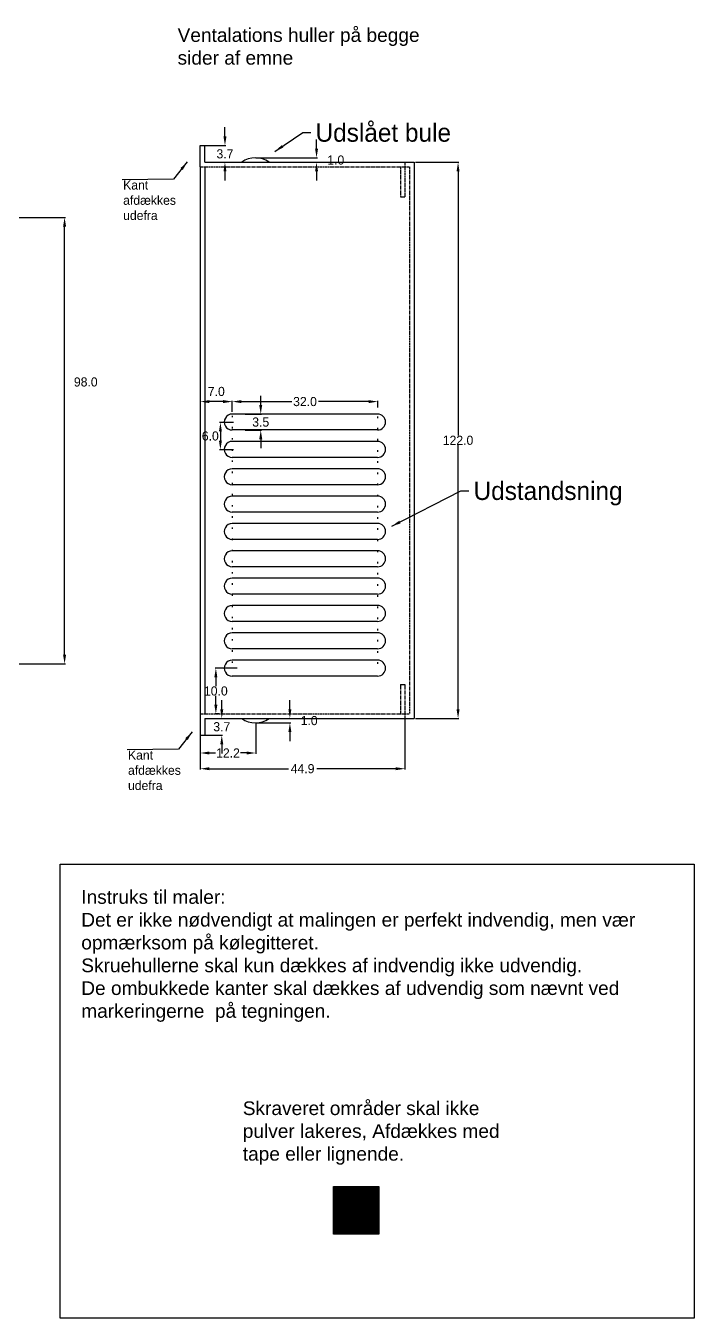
# Model space of a CAD drawing. Extents: x -123 to 309, y 96 to 516.
# Drawn here: x 162.2 to 308.9, y 155.2 to 438.8 of the extents above; entities that cross this region are included whole.
import ezdxf

# ---------------------------------------------------------------- set-up
doc = ezdxf.new("R2010")
doc.units = 0
doc.header["$LTSCALE"] = 7
doc.header["$MEASUREMENT"] = 0
doc.linetypes.add('ACAD_ISO07W100', pattern=[3.5, 0.5, -3])
doc.linetypes.add('HIDDEN', pattern=[0.375, 0.25, -0.125])
doc.layers.get('DEFPOINTS').update_dxf_attribs({"linetype": 'CONTINUOUS'})
doc.layers.add('kabinet', color=4, linetype='CONTINUOUS')
doc.layers.add('kabinet_dim', color=7, linetype='CONTINUOUS')
doc.styles.add('DK-Audio', font='ARIAL.TTF')
doc.dimstyles.new('DK-audio', dxfattribs={"dimtxt": 2, "dimasz": 2, "dimexe": 0.18, "dimexo": 0.0625, "dimgap": 0.09, "dimtad": 0, "dimtih": 1, "dimtoh": 1, "dimdec": 1, "dimzin": 0, "dimdsep": 46, "dimtxsty": 'Standard', "dimcen": 5, "dimadec": 0, "dimazin": 0, "dimtfac": 1, "dimtdec": 1, "dimtofl": 0, "dimtmove": 2, "dimatfit": 3, "dimfxl": 0, "dimtolj": 1, "dimtzin": 0, "dimarcsym": 0})

# ---------------------------------------------------------------- blocks, each defined once
blk = doc.blocks.new('*D23')
at = {"layer": 'DEFPOINTS', "color": 0}
for p in [(247.69, 408.85), (247.69, 286.85), (257.06, 286.85)]:
    blk.add_point(p, dxfattribs=at)
at = {"layer": 'kabinet', "color": 0, "lineweight": -2}
for p, q in [((247.75, 408.85), (257.24, 408.85)), ((257.06, 406.85), (257.06, 348.94)), ((257.06, 288.85), (257.06, 346.76)), ((247.75, 286.85), (257.24, 286.85))]:
    blk.add_line(p, q, dxfattribs=at)
at = {"layer": 'kabinet', "color": 0}
for points in [[(256.73, 406.85), (257.39, 406.85), (257.06, 408.85)], [(256.73, 288.85), (257.39, 288.85), (257.06, 286.85)]]:
    blk.add_solid(points, dxfattribs=at)
at = {"layer": 'kabinet', "color": 0, "insert": (257.06, 347.85), "char_height": 2, "attachment_point": 5}
blk.add_mtext('\\A1;122.0', dxfattribs=at)
blk = doc.blocks.new('*D24')
at = {"layer": 'DEFPOINTS', "color": 0}
for p in [(209.59, 286.85), (212.59, 285.85), (220.15, 285.85)]:
    blk.add_point(p, dxfattribs=at)
at = {"layer": 'kabinet', "color": 0, "lineweight": -2}
for p, q in [((220.15, 288.85), (220.15, 290.85)), ((209.65, 286.85), (220.33, 286.85)), ((212.65, 285.85), (220.33, 285.85)), ((220.15, 283.85), (220.15, 281.85))]:
    blk.add_line(p, q, dxfattribs=at)
at = {"layer": 'kabinet', "color": 0}
for points in [[(219.82, 288.85), (220.48, 288.85), (220.15, 286.85)], [(219.82, 283.85), (220.48, 283.85), (220.15, 285.85)]]:
    blk.add_solid(points, dxfattribs=at)
at = {"layer": 'kabinet', "color": 0, "insert": (224.38, 286.35), "char_height": 2, "attachment_point": 5}
blk.add_mtext('\\A1;1.0', dxfattribs=at)
blk = doc.blocks.new('*D25')
at = {"layer": 'DEFPOINTS', "color": 0}
for p in [(209.59, 408.85), (212.59, 409.85), (226, 409.85)]:
    blk.add_point(p, dxfattribs=at)
at = {"layer": 'kabinet', "color": 0, "lineweight": -2}
for p, q in [((226, 411.85), (226, 413.85)), ((209.65, 408.85), (226.18, 408.85)), ((212.65, 409.85), (226.18, 409.85)), ((226, 406.85), (226, 404.85))]:
    blk.add_line(p, q, dxfattribs=at)
at = {"layer": 'kabinet', "color": 0}
for points in [[(225.67, 411.85), (226.33, 411.85), (226, 409.85)], [(225.67, 406.85), (226.33, 406.85), (226, 408.85)]]:
    blk.add_solid(points, dxfattribs=at)
at = {"layer": 'kabinet', "color": 0, "insert": (230.22, 409.35), "char_height": 2, "attachment_point": 5}
blk.add_mtext('\\A1;1.0', dxfattribs=at)
blk = doc.blocks.new('*D45')
at = {"layer": 'DEFPOINTS', "color": 0}
for p in [(137.5, 396.75), (170.7, 396.75), (137.35, 298.8)]:
    blk.add_point(p, dxfattribs=at)
at = {"layer": 'kabinet', "color": 0, "lineweight": -2}
for p, q in [((137.56, 396.75), (170.88, 396.75)), ((170.7, 300.8), (170.7, 394.75)), ((137.41, 298.8), (170.88, 298.8))]:
    blk.add_line(p, q, dxfattribs=at)
at = {"layer": 'kabinet', "color": 0}
for points in [[(170.37, 394.75), (171.03, 394.75), (170.7, 396.75)], [(170.37, 300.8), (171.03, 300.8), (170.7, 298.8)]]:
    blk.add_solid(points, dxfattribs=at)
at = {"layer": 'kabinet', "color": 0, "insert": (175.35, 360.65), "char_height": 2, "attachment_point": 5}
blk.add_mtext('\\A1;98.0', dxfattribs=at)
blk = doc.blocks.new('*D51')
at = {"layer": 'DEFPOINTS', "color": 0}
for p in [(200.5, 356.35), (200.5, 353.6), (207.5, 354.05)]:
    blk.add_point(p, dxfattribs=at)
at = {"layer": 'kabinet', "color": 0, "lineweight": -2}
for p, q in [((200.5, 353.66), (200.5, 356.53)), ((205.5, 356.35), (202.5, 356.35)), ((207.5, 354.11), (207.5, 356.53))]:
    blk.add_line(p, q, dxfattribs=at)
at = {"layer": 'kabinet', "color": 0}
for points in [[(202.5, 356.68), (202.5, 356.02), (200.5, 356.35)], [(205.5, 356.68), (205.5, 356.02), (207.5, 356.35)]]:
    blk.add_solid(points, dxfattribs=at)
at = {"layer": 'kabinet', "color": 0, "insert": (204, 358.57), "char_height": 2, "attachment_point": 5}
blk.add_mtext('\\A1;7.0', dxfattribs=at)
blk = doc.blocks.new('*D52')
at = {"layer": 'DEFPOINTS', "color": 0}
for p in [(207.5, 355), (239.45, 356.35), (239.45, 355)]:
    blk.add_point(p, dxfattribs=at)
at = {"layer": 'kabinet', "color": 0, "lineweight": -2}
for p, q in [((207.5, 355.06), (207.5, 356.53)), ((209.5, 356.35), (220.55, 356.35)), ((237.45, 356.35), (226.4, 356.35)), ((239.45, 355.06), (239.45, 356.53))]:
    blk.add_line(p, q, dxfattribs=at)
at = {"layer": 'kabinet', "color": 0}
for points in [[(209.5, 356.68), (209.5, 356.02), (207.5, 356.35)], [(237.45, 356.68), (237.45, 356.02), (239.45, 356.35)]]:
    blk.add_solid(points, dxfattribs=at)
at = {"layer": 'kabinet', "color": 0, "insert": (223.47, 356.35), "char_height": 2, "attachment_point": 5}
blk.add_mtext('\\A1;32.0', dxfattribs=at)
blk = doc.blocks.new('*D53')
at = {"layer": 'DEFPOINTS', "color": 0}
for p in [(207.85, 351.8), (204.9, 345.8), (207.8, 345.8)]:
    blk.add_point(p, dxfattribs=at)
at = {"layer": 'kabinet', "color": 0, "lineweight": -2}
for p, q in [((207.79, 351.8), (204.72, 351.8)), ((204.9, 349.8), (204.9, 347.8)), ((207.74, 345.8), (204.72, 345.8))]:
    blk.add_line(p, q, dxfattribs=at)
at = {"layer": 'kabinet', "color": 0}
for points in [[(204.57, 349.8), (205.23, 349.8), (204.9, 351.8)], [(204.57, 347.8), (205.23, 347.8), (204.9, 345.8)]]:
    blk.add_solid(points, dxfattribs=at)
at = {"layer": 'kabinet', "color": 0, "insert": (202.68, 348.8), "char_height": 2, "attachment_point": 5}
blk.add_mtext('\\A1;6.0', dxfattribs=at)
blk = doc.blocks.new('*D54')
at = {"layer": 'DEFPOINTS', "color": 0}
for p in [(210.25, 353.6), (210.25, 350.1), (213.75, 350.1)]:
    blk.add_point(p, dxfattribs=at)
at = {"layer": 'kabinet', "color": 0, "lineweight": -2}
for p, q in [((213.75, 355.6), (213.75, 357.6)), ((210.31, 353.6), (213.93, 353.6)), ((210.31, 350.1), (213.93, 350.1)), ((213.75, 348.1), (213.75, 346.1))]:
    blk.add_line(p, q, dxfattribs=at)
at = {"layer": 'kabinet', "color": 0}
for points in [[(213.42, 355.6), (214.08, 355.6), (213.75, 353.6)], [(213.42, 348.1), (214.08, 348.1), (213.75, 350.1)]]:
    blk.add_solid(points, dxfattribs=at)
at = {"layer": 'kabinet', "color": 0, "insert": (213.75, 351.85), "char_height": 2, "attachment_point": 5}
blk.add_mtext('\\A1;3.5', dxfattribs=at)
blk = doc.blocks.new('*D56')
at = {"layer": 'DEFPOINTS', "color": 0}
for p in [(208.65, 297.85), (203.9, 287.85), (204.7, 287.85)]:
    blk.add_point(p, dxfattribs=at)
at = {"layer": 'kabinet', "color": 0, "lineweight": -2}
for p, q in [((208.59, 297.85), (203.72, 297.85)), ((203.9, 295.85), (203.9, 293.94)), ((203.9, 289.85), (203.9, 291.76)), ((204.64, 287.85), (203.72, 287.85))]:
    blk.add_line(p, q, dxfattribs=at)
at = {"layer": 'kabinet', "color": 0}
for points in [[(203.57, 295.85), (204.23, 295.85), (203.9, 297.85)], [(203.57, 289.85), (204.23, 289.85), (203.9, 287.85)]]:
    blk.add_solid(points, dxfattribs=at)
at = {"layer": 'kabinet', "color": 0, "insert": (203.9, 292.85), "char_height": 2, "attachment_point": 5}
blk.add_mtext('\\A1;10.0', dxfattribs=at)
blk = doc.blocks.new('*D64')
at = {"layer": 'DEFPOINTS', "color": 0}
for p in [(200.49, 286.85), (212.65, 285.85), (212.65, 279.25)]:
    blk.add_point(p, dxfattribs=at)
at = {"layer": 'kabinet_dim', "color": 0, "lineweight": -2}
for p, q in [((200.49, 286.78), (200.49, 279.07)), ((212.65, 285.78), (212.65, 279.07)), ((202.49, 279.25), (203.82, 279.25)), ((210.65, 279.25), (209.33, 279.25))]:
    blk.add_line(p, q, dxfattribs=at)
at = {"layer": 'kabinet_dim', "color": 0}
for points in [[(202.49, 279.58), (202.49, 278.92), (200.49, 279.25)], [(210.65, 279.58), (210.65, 278.92), (212.65, 279.25)]]:
    blk.add_solid(points, dxfattribs=at)
at = {"layer": 'kabinet_dim', "color": 0, "insert": (206.57, 279.25), "char_height": 2, "attachment_point": 5}
blk.add_mtext('\\A1;12.2', dxfattribs=at)
blk = doc.blocks.new('*D65')
at = {"layer": 'DEFPOINTS', "color": 0}
for p in [(200.49, 286.85), (245.39, 286.85), (245.39, 275.8)]:
    blk.add_point(p, dxfattribs=at)
at = {"layer": 'kabinet_dim', "color": 0, "lineweight": -2}
for p, q in [((200.49, 286.78), (200.49, 275.62)), ((245.39, 286.79), (245.39, 275.62)), ((202.49, 275.8), (219.85, 275.8)), ((243.39, 275.8), (226.03, 275.8))]:
    blk.add_line(p, q, dxfattribs=at)
at = {"layer": 'kabinet_dim', "color": 0}
for points in [[(202.49, 276.13), (202.49, 275.47), (200.49, 275.8)], [(243.39, 276.13), (243.39, 275.47), (245.39, 275.8)]]:
    blk.add_solid(points, dxfattribs=at)
at = {"layer": 'kabinet_dim', "color": 0, "insert": (222.94, 275.8), "char_height": 2, "attachment_point": 5}
blk.add_mtext('\\A1;44.9', dxfattribs=at)
blk = doc.blocks.new('*D66')
at = {"layer": 'DEFPOINTS', "color": 0}
for p in [(201.49, 286.85), (201.49, 283.15), (205.2, 283.15)]:
    blk.add_point(p, dxfattribs=at)
at = {"layer": 'kabinet_dim', "color": 0, "lineweight": -2}
for p, q in [((205.2, 288.85), (205.2, 290.85)), ((201.55, 286.85), (205.38, 286.85)), ((201.55, 283.15), (205.38, 283.15)), ((205.2, 281.15), (205.2, 279.15))]:
    blk.add_line(p, q, dxfattribs=at)
at = {"layer": 'kabinet_dim', "color": 0}
for points in [[(204.87, 288.85), (205.53, 288.85), (205.2, 286.85)], [(204.87, 281.15), (205.53, 281.15), (205.2, 283.15)]]:
    blk.add_solid(points, dxfattribs=at)
at = {"layer": 'kabinet_dim', "color": 0, "insert": (205.2, 285), "char_height": 2, "attachment_point": 5}
blk.add_mtext('\\A1;3.7', dxfattribs=at)
blk = doc.blocks.new('*D70')
at = {"layer": 'DEFPOINTS', "color": 0}
for p in [(201.49, 412.55), (205.9, 412.55), (201.49, 408.85)]:
    blk.add_point(p, dxfattribs=at)
at = {"layer": 'kabinet_dim', "color": 0, "lineweight": -2}
for p, q in [((205.9, 414.55), (205.9, 416.55)), ((201.55, 412.55), (206.08, 412.55)), ((201.55, 408.85), (206.08, 408.85)), ((205.9, 406.85), (205.9, 404.85))]:
    blk.add_line(p, q, dxfattribs=at)
at = {"layer": 'kabinet_dim', "color": 0}
for points in [[(205.57, 414.55), (206.23, 414.55), (205.9, 412.55)], [(205.57, 406.85), (206.23, 406.85), (205.9, 408.85)]]:
    blk.add_solid(points, dxfattribs=at)
at = {"layer": 'kabinet_dim', "color": 0, "insert": (205.9, 410.7), "char_height": 2, "attachment_point": 5}
blk.add_mtext('\\A1;3.7', dxfattribs=at)

msp = doc.modelspace()

# ---------------------------------------------------------------- hatches: boundary and pattern name
at = {"layer": 'kabinet_dim'}
h = msp.add_hatch(dxfattribs=at)
h.set_pattern_fill('ANSI31', color=256, style=0)
h.set_pattern_definition([(45, (31.53767, -306.57252), (-0.088388348, 0.088388348), [])])
h.paths.add_polyline_path([(239.68, 173.68), (239.68, 184.11), (229.72, 184.11), (229.72, 173.68)])

# ---------------------------------------------------------------- linework, layer by layer
at = {"layer": 'kabinet', "color": 0, "ltscale": 0.1}
for p, q in [((200.49, 412.55), (201.49, 412.55)), ((201.49, 408.85), (247.4, 408.85)), ((247.39, 408.85), (247.39, 286.85)), ((200.49, 407.85), (200.49, 287.85)), ((201.49, 407.85), (201.49, 287.85)), ((200.49, 287.85), (200.49, 286.85)), ((201.49, 286.85), (247.4, 286.85)), ((200.49, 283.15), (201.49, 283.15))]:
    msp.add_line(p, q, dxfattribs=at)
at = {"layer": 'kabinet', "color": 0, "linetype": 'HIDDEN', "ltscale": 0.1}
for p, q in [((245.39, 408.85), (245.39, 401.3)), ((200.49, 407.85), (246.4, 407.85)), ((244.39, 407.85), (244.39, 401.3)), ((246.39, 407.85), (246.39, 287.85)), ((244.39, 294.3), (244.39, 287.85)), ((245.39, 294.3), (245.39, 286.85)), ((200.49, 287.85), (246.4, 287.85))]:
    msp.add_line(p, q, dxfattribs=at)
at = {"layer": 'kabinet', "color": 0, "linetype": 'HIDDEN'}
for p, q in [((244.39, 401.3), (245.39, 401.3)), ((244.39, 294.3), (245.39, 294.3))]:
    msp.add_line(p, q, dxfattribs=at)
at = {"layer": 'kabinet', "color": 0, "linetype": 'ACAD_ISO07W100', "ltscale": 0.1}
for p, q in [((207.49, 353.25), (207.49, 296.95)), ((239.39, 353.05), (239.39, 296.85))]:
    msp.add_line(p, q, dxfattribs=at)
at = {"layer": 'kabinet', "color": 0, "linetype": 'Continuous', "ltscale": 0.1}
for p, q in [((239.4, 353.62), (207.5, 353.62)), ((239.4, 350.12), (207.5, 350.12)), ((239.4, 347.62), (207.5, 347.62)), ((239.4, 344.12), (207.5, 344.12)), ((239.4, 341.62), (207.5, 341.62)), ((239.4, 338.12), (207.5, 338.12)), ((239.4, 335.62), (207.5, 335.62)), ((239.4, 332.12), (207.5, 332.12)), ((239.4, 329.62), (207.5, 329.62)), ((239.4, 326.12), (207.5, 326.12)), ((239.4, 323.62), (207.5, 323.62)), ((239.4, 320.12), (207.5, 320.12)), ((239.4, 317.62), (207.5, 317.62)), ((239.4, 314.12), (207.5, 314.12)), ((239.4, 311.62), (207.5, 311.62)), ((239.4, 308.12), (207.5, 308.12)), ((239.4, 305.62), (207.5, 305.62)), ((239.4, 302.12), (207.5, 302.12)), ((239.4, 299.62), (207.5, 299.62)), ((239.4, 296.12), (207.5, 296.12))]:
    msp.add_line(p, q, dxfattribs=at)
at = {"layer": 'kabinet', "color": 0, "ltscale": 0.1}
for centre, start, end in [((212.59, 404.85), 53.1301, 126.8699), ((212.59, 290.85), 233.1301, 306.8699)]:
    msp.add_arc(centre, 5, start, end, dxfattribs=at)
at = {"layer": 'kabinet', "color": 0, "linetype": 'Continuous', "ltscale": 0.1}
for centre, start, end in [((207.5, 351.87), 89.952, 270.048), ((239.4, 351.87), 270, 90), ((207.5, 345.87), 89.952, 270.048), ((239.4, 345.87), 270, 90), ((207.5, 339.87), 89.952, 270.048), ((239.4, 339.87), 270, 90), ((207.5, 333.87), 89.952, 270.048), ((239.4, 333.87), 270, 90), ((207.5, 327.87), 89.952, 270.048), ((239.4, 327.87), 270, 90), ((207.5, 321.87), 89.952, 270.048), ((239.4, 321.87), 270, 90), ((207.5, 315.87), 89.952, 270.048), ((239.4, 315.87), 270, 90), ((207.5, 309.87), 89.952, 270.048), ((239.4, 309.87), 270, 90), ((207.5, 303.87), 89.952, 270.048), ((239.4, 303.87), 270, 90), ((207.5, 297.87), 89.952, 270.048), ((239.4, 297.87), 270, 90)]:
    msp.add_arc(centre, 1.75, start, end, dxfattribs=at)
at = {"layer": 'kabinet_dim'}
for p, q in [((200.49, 407.85), (200.49, 412.55)), ((201.49, 408.85), (201.49, 412.55)), ((200.49, 286.85), (200.49, 283.15)), ((201.49, 286.85), (201.49, 283.15))]:
    msp.add_line(p, q, dxfattribs=at)
for points in [[(169.73, 254.85), (308.88, 254.85), (308.88, 155.25), (169.73, 155.25)], [(229.72, 184.11), (239.68, 184.11), (239.68, 173.68), (229.72, 173.68)]]:
    msp.add_lwpolyline(points, close=True, dxfattribs=at)

# ---------------------------------------------------------------- texts
at = {"layer": 'kabinet', "color": 0, "insert": (195.5, 438.28), "char_height": 3, "width": 60.65, "attachment_point": 1, "style": 'DK-Audio'}
msp.add_mtext('Ventalations huller på begge sider af emne', dxfattribs=at)
at = {"layer": 'kabinet', "color": 0, "ltscale": 0.1, "char_height": 4, "width": 2, "attachment_point": 1}
for s, insert in [('\\A1;Udslået\xa0bule', (225.78, 417.37)), ('Udstandsning', (260.46, 338.77))]:
    msp.add_mtext(s, dxfattribs=dict(at, insert=insert))
at = {"layer": 'kabinet_dim', "char_height": 2, "width": 15.0043, "attachment_point": 7}
for insert in [(183.55, 396.17), (184.62, 271.1)]:
    msp.add_mtext('\\A1;Kant afdækkes udefra', dxfattribs=dict(at, insert=insert))
at = {"layer": 'kabinet_dim', "char_height": 3, "attachment_point": 1, "style": 'DK-Audio'}
for s, insert, width in [('Instruks til maler:\\PDet er ikke nødvendigt at malingen er perfekt indvendig, men vær opmærksom på kølegitteret.\\PSkruehullerne skal kun dækkes af indvendig ikke udvendig.\\PDe ombukkede kanter skal dækkes af udvendig som nævnt ved markeringerne  på tegningen.', (174.36, 249.16), 134.5229), ('\\PSkraveret områder skal ikke pulver lakeres, Afdækkes med tape eller lignende.', (209.81, 207.81), 56.2163)]:
    msp.add_mtext(s, dxfattribs=dict(at, insert=insert, width=width))

# ---------------------------------------------------------------- dimensions: what is measured, and where the dimension line sits
at = {"layer": 'kabinet', "color": 0, "ltscale": 0.1}
for base, p1, p2, picture, middle in [((226, 409.85), (209.59, 408.85), (212.59, 409.85), '*D25', (230.22, 409.35)), ((257.06, 286.85), (247.69, 408.85), (247.69, 286.85), '*D23', (257.06, 347.85)), ((220.15, 285.85), (209.59, 286.85), (212.59, 285.85), '*D24', (224.38, 286.35))]:
    dim = msp.add_linear_dim(base=base, p1=p1, p2=p2, angle=90, dimstyle='DK-audio', dxfattribs=at)
    dim.commit()
    dim.dimension.update_dxf_attribs({"geometry": picture, "text_midpoint": middle})
dim = msp.add_linear_dim(base=(170.7, 396.75), p1=(137.35, 298.8), p2=(137.5, 396.75), angle=90, dimstyle='DK-audio', dxfattribs=at)
dim.commit()
dim.dimension.update_dxf_attribs({"geometry": '*D45', "text_midpoint": (175.35, 360.65000037), "dimtype": 160})
at = {"layer": 'kabinet', "color": 0}
for base, p1, p2, picture, middle in [((200.5, 356.35), (207.5, 354.05), (200.5, 353.6), '*D51', (204, 358.57)), ((239.45, 356.35), (207.5, 355), (239.45, 355), '*D52', (223.475, 356.35))]:
    dim = msp.add_linear_dim(base=base, p1=p1, p2=p2, dimstyle='DK-audio', dxfattribs=at)
    dim.commit()
    dim.dimension.update_dxf_attribs({"geometry": picture, "text_midpoint": middle})
for base, p1, p2, picture, middle in [((213.75, 350.1), (210.25, 353.6), (210.25, 350.1), '*D54', (213.75, 351.85)), ((204.9, 345.8), (207.85, 351.8), (207.8, 345.8), '*D53', (202.68, 348.8)), ((203.9, 287.85), (208.65, 297.85), (204.7, 287.85), '*D56', (203.9, 292.85))]:
    dim = msp.add_linear_dim(base=base, p1=p1, p2=p2, angle=90, dimstyle='DK-audio', dxfattribs=at)
    dim.commit()
    dim.dimension.update_dxf_attribs({"geometry": picture, "text_midpoint": middle})
at = {"layer": 'kabinet_dim'}
for base, p1, p2, picture, middle in [((205.9, 412.55), (201.49, 408.85), (201.49, 412.55), '*D70', (205.9, 410.7)), ((205.2, 283.15), (201.49, 286.85), (201.49, 283.15), '*D66', (205.2, 285))]:
    dim = msp.add_linear_dim(base=base, p1=p1, p2=p2, angle=90, dimstyle='DK-audio', dxfattribs=at)
    dim.commit()
    dim.dimension.update_dxf_attribs({"geometry": picture, "text_midpoint": middle})
for base, p2, picture, middle in [((212.65, 279.25), (212.65, 285.85), '*D64', (206.57, 279.25)), ((245.39, 275.8), (245.39, 286.85), '*D65', (222.94, 275.8))]:
    dim = msp.add_linear_dim(base=base, p1=(200.49, 286.85), p2=p2, dimstyle='DK-audio', dxfattribs=at)
    dim.commit()
    dim.dimension.update_dxf_attribs({"geometry": picture, "text_midpoint": middle})

# ---------------------------------------------------------------- leaders
at = {"layer": 'kabinet', "color": 0, "ltscale": 0.1, "annotation_type": 0, "has_hookline": 1, "hookline_direction": 0}
for points, text_width in [([(121.1, 410.05), (127.21, 417.8), (129.01, 417.82)], 42.67), ([(216.88, 411.24), (222.98, 415.37), (224.78, 415.37)], 42.67), ([(242.5, 329), (257.66, 336.75), (259.46, 336.77)], 44)]:
    msp.add_leader(points, dimstyle='DK-audio', override={"dimgap": 1, "dimtad": 0}, dxfattribs=dict(at, text_width=text_width))
at = {"layer": 'kabinet_dim', "annotation_type": 0, "has_hookline": 1, "hookline_direction": 1, "text_width": 15.33}
for points in [[(197.63, 408.94), (194.64, 405.18), (183.37, 404.99)], [(198.71, 283.87), (195.72, 280.11), (184.44, 279.92)]]:
    msp.add_leader(points, dimstyle='DK-audio', override={"dimgap": 0.09, "dimtad": 0}, dxfattribs=at)

doc.saveas('drawing.dxf')
